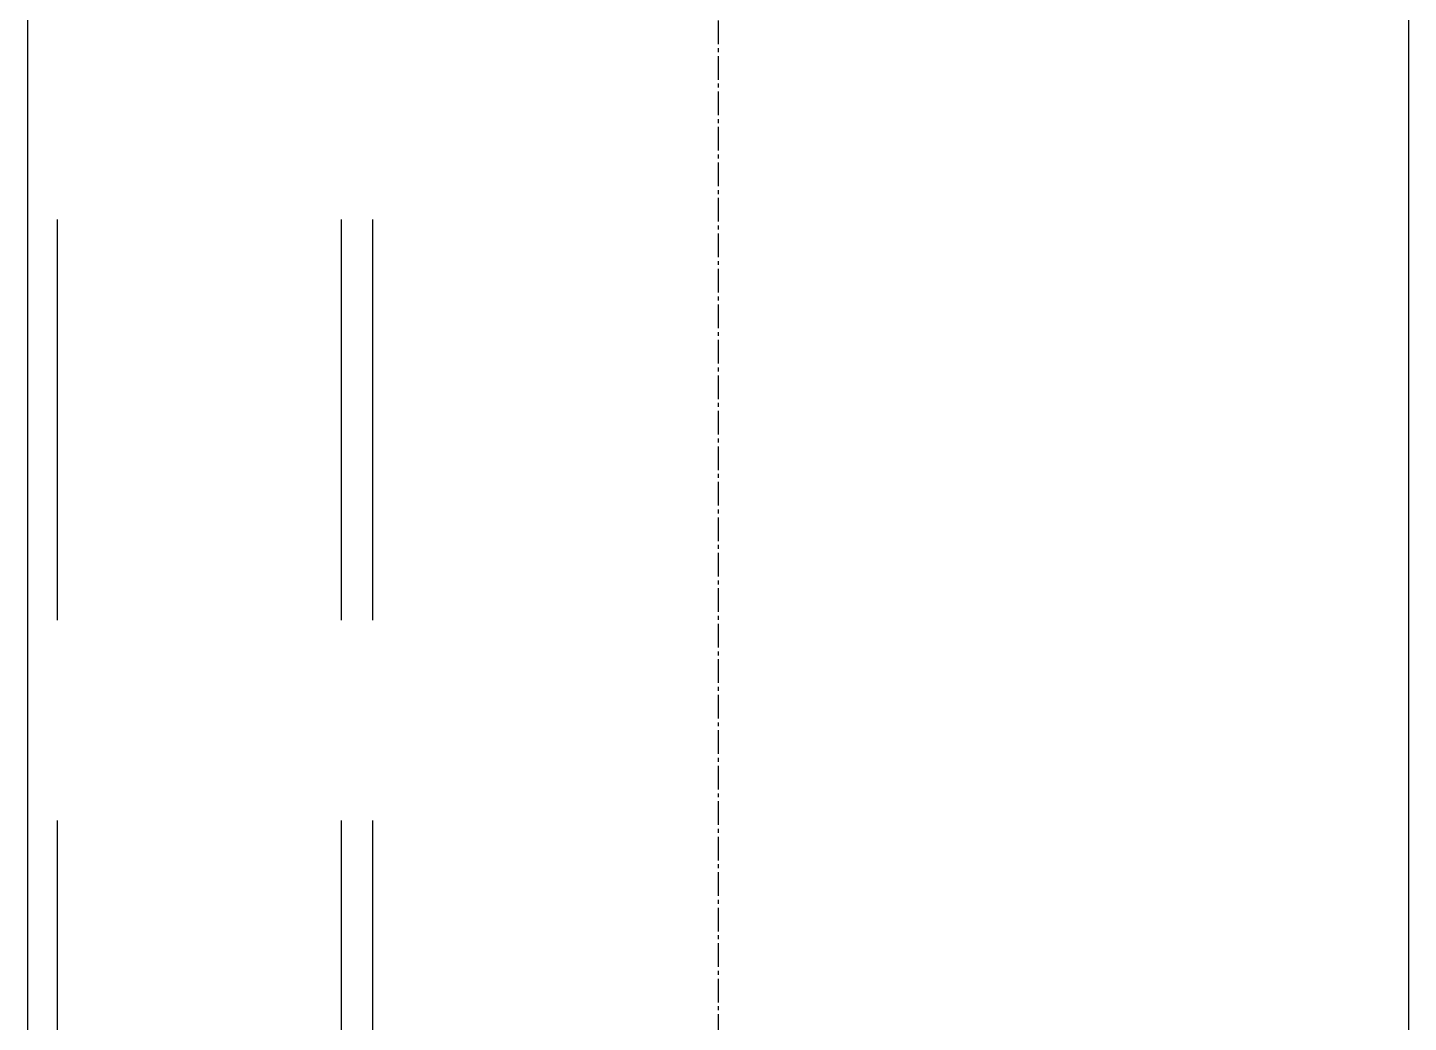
# Model space of a CAD drawing. Extents: x -32000 to 416743, y -254124 to 144214.
# Drawn here: x 257090.5 to 257309.5, y 64624.1 to 64781.8 of the extents above; entities that cross this region are included whole.
import ezdxf

# ---------------------------------------------------------------- set-up
doc = ezdxf.new("R2010")
doc.units = 0
doc.header["$LTSCALE"] = 10
doc.linetypes.add('XFM1P40$0$CENTER2', pattern=[1.125, 0.75, -0.125, 0.125, -0.125])
doc.linetypes.add('XFM1Q40$0$HIDDEN', pattern=[9.525, 6.35, -3.175])
for name, color, linetype in [('XFM1P40$0$M-PIPE-CHWR13', 94, 'Continuous'), ('XFM1P40$0$M-PIPE-CHWR13_CL', 93, 'XFM1P40$0$CENTER2'), ('XFM1Q40$0$M-EQPM-MAU', 22, 'Continuous')]:
    doc.layers.add(name, color=color, linetype=linetype)

# ---------------------------------------------------------------- blocks, each defined once
blk = doc.blocks.new('XFM1P40')
at = {"layer": 'XFM1P40$0$M-PIPE-CHWR13'}
for p, q in [((257090.5, 78173.46, 0), (257090.5, 50480, 0)), ((257309.5, 78173.46, 0), (257309.5, 50480, 0))]:
    blk.add_line(p, q, dxfattribs=at)
at = {"layer": 'XFM1P40$0$M-PIPE-CHWR13_CL', "ltscale": 0.5}
blk.add_line((257200, 86135.41, 0), (257200, 50276.58, 0), dxfattribs=at)
blk = doc.blocks.new('XFM1Q40')
at = {"layer": 'XFM1Q40$0$M-EQPM-MAU', "color": 252, "linetype": 'XFM1Q40$0$HIDDEN'}
for p, q in [((257095.21, 65132.37, -14.11), (257095.21, 64387.98, -14.89)), ((257140.21, 65132.37, -9.11), (257140.21, 64387.98, -9.89)), ((257145.21, 65132.37, -14.11), (257145.21, 64387.98, -14.89)), ((257145.21, 65132.37, -14.11), (257145.21, 64387.98, -14.89))]:
    blk.add_line(p, q, dxfattribs=at)

msp = doc.modelspace()

# ---------------------------------------------------------------- block references
for name in ['XFM1P40', 'XFM1Q40']:
    msp.add_blockref(name, (0, 0))

doc.saveas('drawing.dxf')
